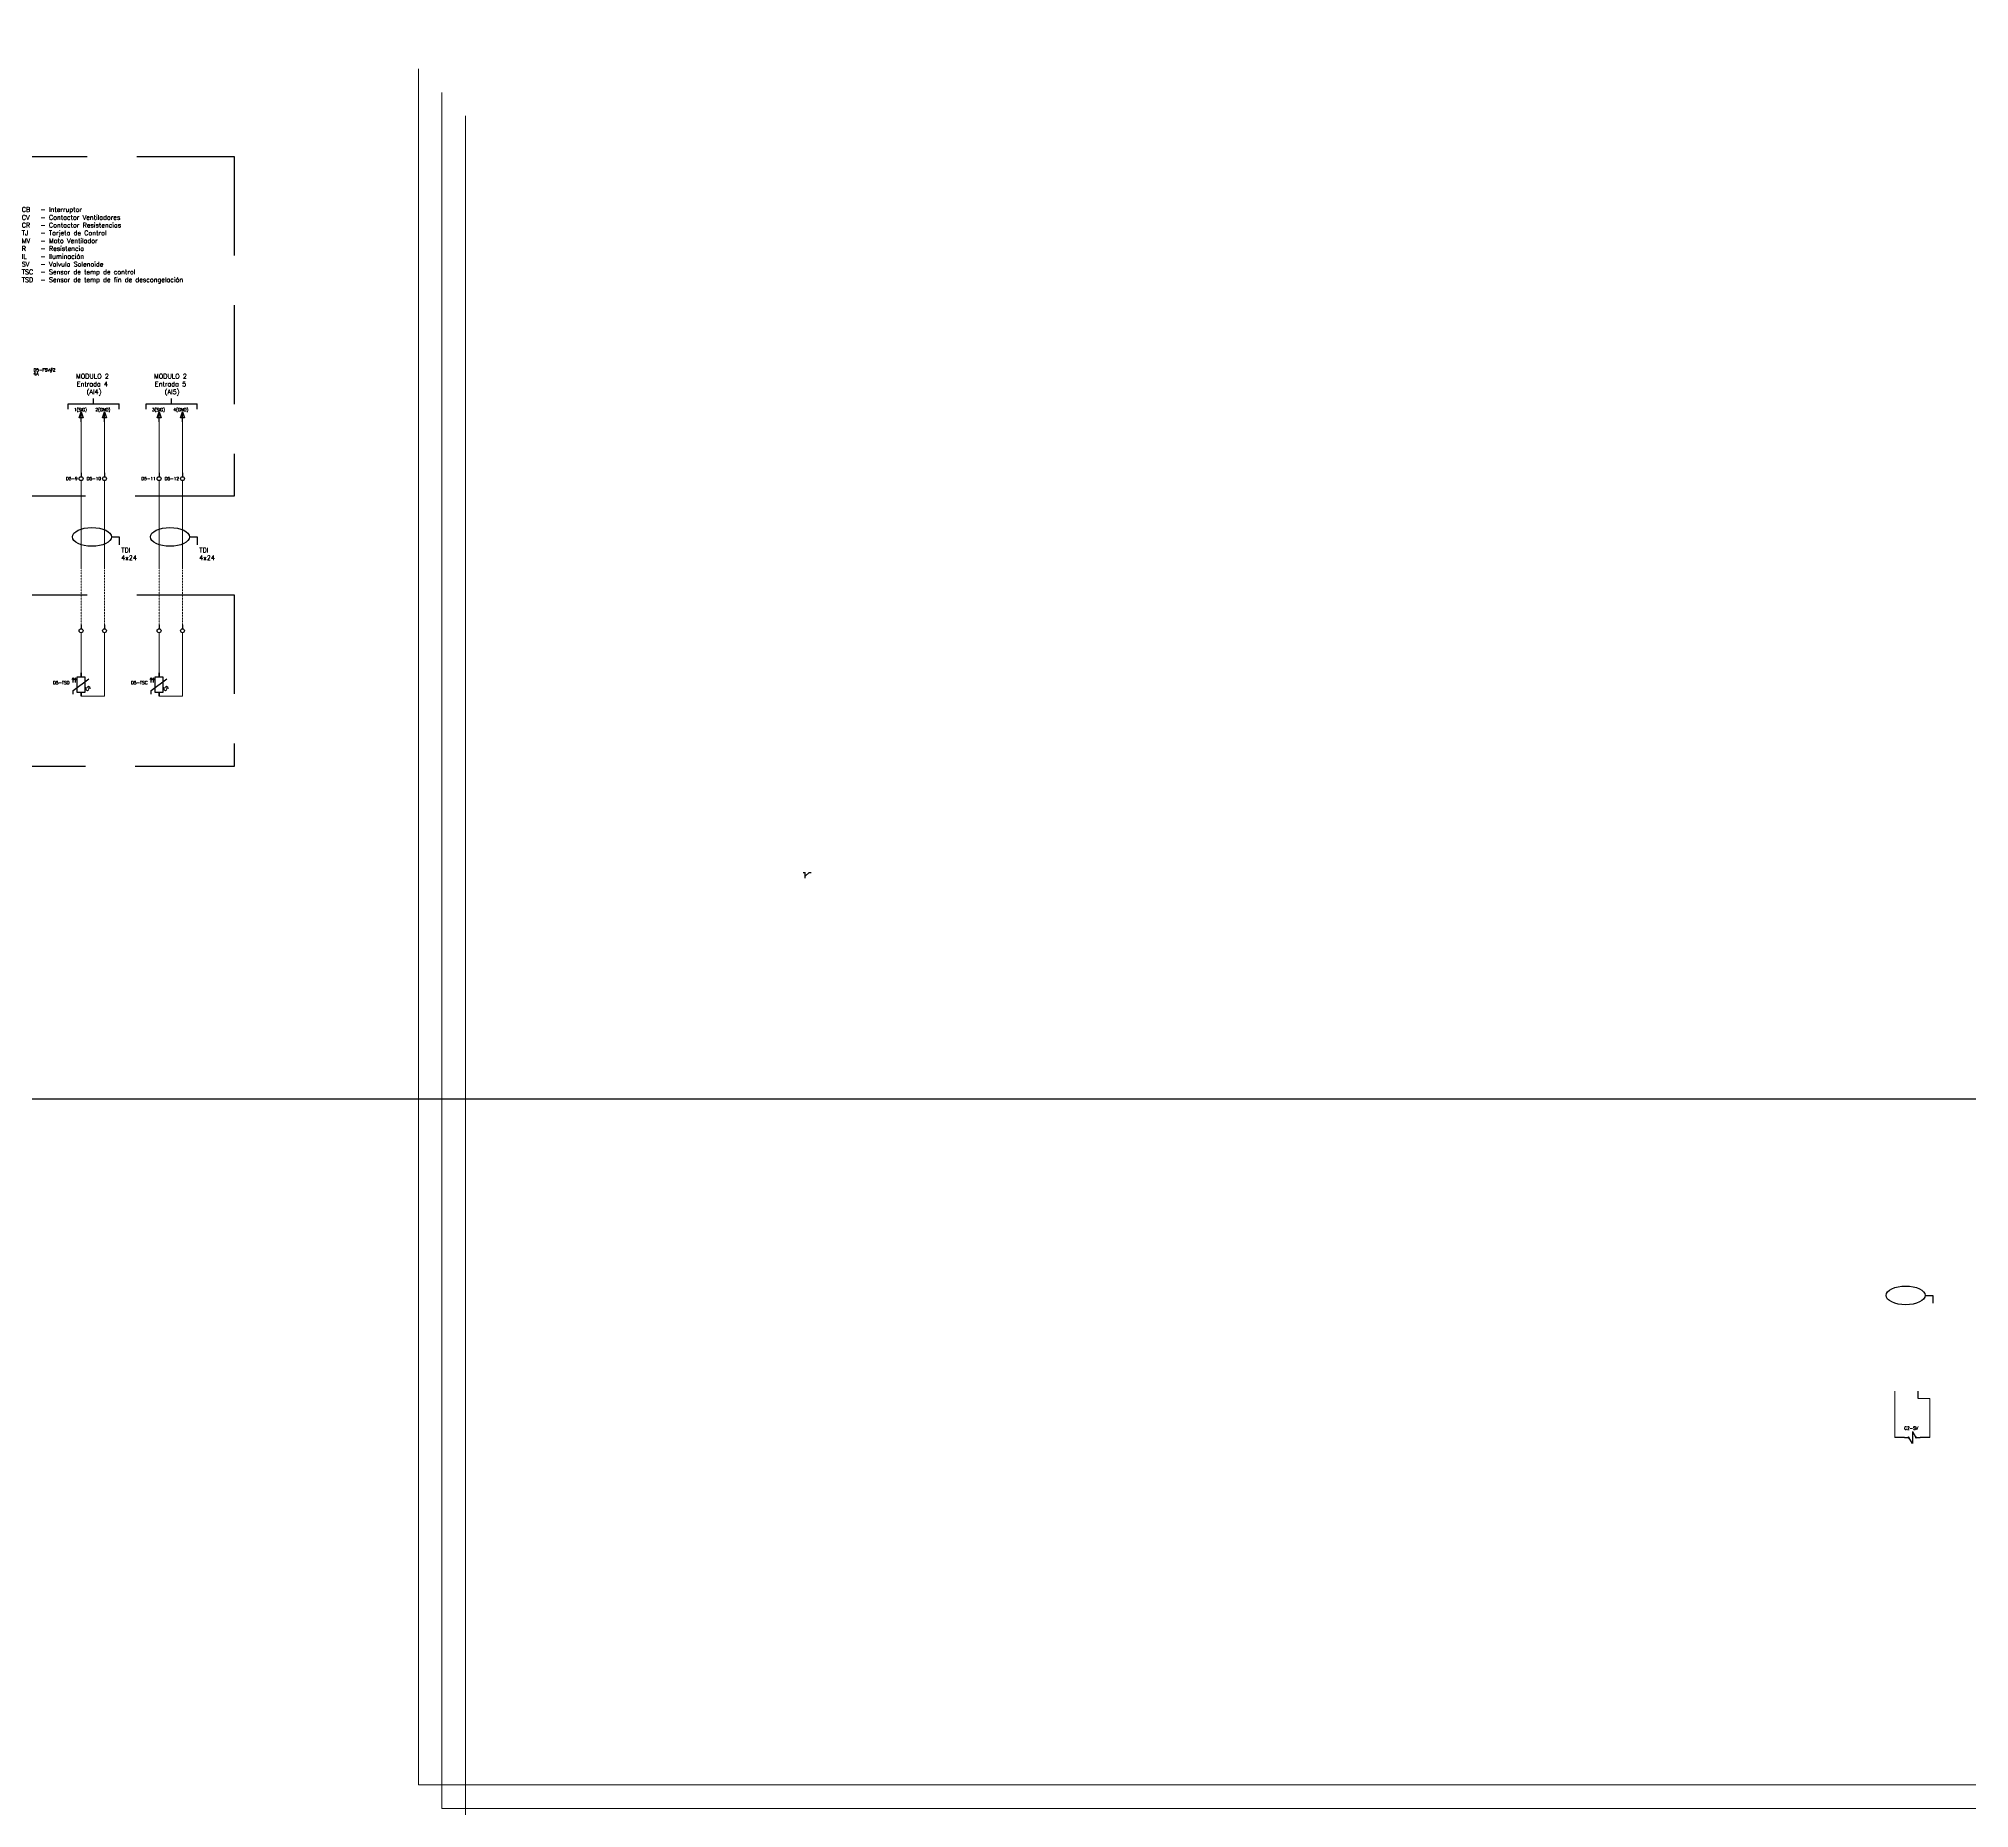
# Model space of a CAD drawing. Header units: inches. Extents: x 75782 to 87231, y -34126 to -18655.
# Drawn here: x 79646 to 82121, y -31289 to -29020 of the extents above; entities that cross this region are included whole.
import ezdxf
from ezdxf.enums import TextEntityAlignment as Align

# ---------------------------------------------------------------- set-up
doc = ezdxf.new("R2010")
doc.units = ezdxf.units.IN
doc.header["$MEASUREMENT"] = 0
doc.linetypes.add('DASHED', pattern=[19.05, 12.7, -6.35])
doc.linetypes.add('EPLANLINE7', pattern=[0])
for name, color, linetype, lineweight in [('A-Cable Belden', 9, 'Continuous', 18), ('A-Cables 220V', 6, 'Continuous', 18), ('SYMBOL', 2, 'Continuous', 25)]:
    doc.layers.add(name, color=color, linetype=linetype, lineweight=lineweight)
doc.layers.add('TEXTOS', color=7, linetype='Continuous')
doc.styles.get("Standard").update_dxf_attribs({"font": 'ROMANS.SHX'})

# ---------------------------------------------------------------- blocks, each defined once
blk = doc.blocks.new('Temperature sensor')
for p, q in [((-10, -22.5), (10, -7.5)), ((-10, -27.5), (-10, -22.5))]:
    blk.add_line(p, q)
for points in [[(0, 0), (0, 0), (0, -5), (0, -5)], [(-5, -5), (5, -5), (5, -25), (-5, -25)], [(0, -30), (0, -30), (0, -25), (0, -25)]]:
    blk.add_lwpolyline(points, close=True)
at = {"layer": 'SYMBOL', "color": 0, "linetype": 'EPLANLINE7', "lineweight": 25}
for p, q in [((-10.4, -6.5), (-11.9, -8.9)), ((-10.4, -6.5), (-10.4, -12.5)), ((-10.4, -6.5), (-8.9, -8.9)), ((-7.4, -6.5), (-7.4, -12.5))]:
    blk.add_line(p, q, dxfattribs=at)
at = {"layer": 'SYMBOL', "color": 0, "linetype": 'EPLANLINE7', "lineweight": 13}
for p, q in [((-7.4, -6.5), (-8.9, -8.9)), ((-7.4, -6.5), (-5.9, -8.9)), ((-7.4, -12.5), (-7.4, -12.5)), ((-7.4, -12.5), (-7.4, -12.5)), ((6.6, -18.3), (6.6, -21.9)), ((6.6, -21.9), (8.1, -23.1)), ((9.6, -17.1), (8.1, -18.3)), ((8.1, -18.3), (9.6, -19.5)), ((8.1, -23.1), (9.6, -21.9)), ((11.1, -18.3), (9.6, -17.1)), ((9.6, -21.9), (11.1, -18.3)), ((9.6, -19.5), (12.6, -19.5))]:
    blk.add_line(p, q, dxfattribs=at)
at = {"flags": 4}
blk.add_attdef('NAME', text='', height=4, dxfattribs=at).set_placement((-14.8, -14.6), align=Align.RIGHT)
blk = doc.blocks.new('fusible1')
at = {"color": 0, "ltscale": 0.1}
for p, q in [((45821, 2917.9), (45821, 2937.9)), ((45821, 2937.9), (45831, 2937.9)), ((45821, 2933.9), (45831, 2933.9)), ((45831, 2921.9), (45821, 2921.9)), ((45831, 2937.9), (45831, 2917.9)), ((45821, 2917.9), (45831, 2917.9))]:
    blk.add_line(p, q, dxfattribs=at)
at = {"flags": 4}
for p in [(45834.9, 2927.9), (45834.9, 2922.9)]:
    blk.add_attdef('NAME', p, '', height=4, dxfattribs=at)
blk = doc.blocks.new('Borne - arriba')
blk.add_line((0, 0), (0, -5))
blk.add_circle((0, -7.5), 2.5)
at = {"flags": 4}
blk.add_attdef('NAME', text='', height=4, dxfattribs=at).set_placement((-4.4, -9.3), align=Align.RIGHT)
blk.add_attdef('#', (4.6, -8.9), '', height=3, dxfattribs=at)
blk = doc.blocks.new('Arrow-up')
for p, q in [((-2.5, 5), (0, 12.5)), ((2.5, 5), (-2.5, 5)), ((0, 0), (0, 12.5)), ((0, 12.5), (2.5, 5))]:
    blk.add_line(p, q)
at = {"flags": 4}
blk.add_attdef('NAME', text='', height=4, dxfattribs=at).set_placement((7.5, 13.5), align=Align.RIGHT)
blk = doc.blocks.new('Solenoid Coil')
for p, q in [((0, 0), (4.3, 0)), ((10, -7.5), (5.7, 0)), ((10, 7.5), (10, -7.5)), ((10, 7.5), (14.3, 0)), ((15.7, 0), (20, 0))]:
    blk.add_line(p, q)
for centre in [(5, 0), (15, 0)]:
    blk.add_circle(centre, 0.704)
at = {"flags": 4}
for tag, height, p in [('NAME', 4, (17.5, 10)), ('PAGE', 3, (15, -17.5))]:
    blk.add_attdef(tag, text='', height=height, dxfattribs=at).set_placement(p, align=Align.RIGHT)
blk = doc.blocks.new('derivación inferior')
for p, q in [((-2.5, 0), (0, 0)), ((0, -7.5), (0, 0)), ((0, -5), (5, 0)), ((5, 0), (7.5, 0))]:
    blk.add_line(p, q)

msp = doc.modelspace()

# ---------------------------------------------------------------- linework, layer by layer
at = {"ltscale": 0.1}
for p, q in [((79683.7, -29494.9), (79683.7, -29488.2)), ((79683.7, -29488.2), (79749.3, -29488.2)), ((79716.5, -29488.2), (79716.5, -29481.4)), ((79749.3, -29494.9), (79749.3, -29488.2)), ((79783.7, -29494.9), (79783.7, -29488.2)), ((79783.7, -29488.2), (79849.3, -29488.2)), ((79816.5, -29488.2), (79816.5, -29481.4)), ((79849.3, -29494.9), (79849.3, -29488.2)), ((79739.3, -29658.8), (79749.3, -29658.8)), ((79749.3, -29658.8), (79749.3, -29668.8)), ((79839.3, -29658.8), (79849.3, -29658.8)), ((79849.3, -29658.8), (79849.3, -29668.8)), ((82064, -30631.2), (82074, -30631.2)), ((82064, -30631.2), (82074, -30631.2)), ((82074, -30631.2), (82074, -30641.2)), ((82074, -30631.2), (82074, -30641.2)), ((82055.1, -30763.4), (82055.1, -30754.1))]:
    msp.add_line(p, q, dxfattribs=at)
for p, q in [((79700.4, -29771.6), (79700.4, -29776.6)), ((79730.4, -29771.6), (79730.4, -29776.6)), ((79800.4, -29771.6), (79800.4, -29776.6)), ((79830.4, -29771.6), (79830.4, -29776.6)), ((82037.6, -30813.4), (82025.1, -30813.4)), ((82070.1, -30813.4), (82057.6, -30813.4))]:
    msp.add_line(p, q)
msp.add_lwpolyline([(75782.1, -27392.9), (85106.4, -27392.9), (85106.4, -30379.5), (75782.1, -30379.5)], close=True, dxfattribs=at)
msp.add_lwpolyline([(75782.1, -27392.9), (85106.4, -27392.9), (85106.4, -30379.5), (75782.1, -30379.5)], close=True, dxfattribs=at)
at = {"linetype": 'DASHED', "ltscale": 10}
for points in [[(79009.7, -29171.1), (79896.6, -29171.1), (79896.6, -29606.4), (79009.7, -29606.4)], [(79009.7, -29733), (79896.6, -29733), (79896.6, -29953.3), (79009.7, -29953.3)]]:
    msp.add_lwpolyline(points, close=True, dxfattribs=at)
for centre in [(79700.4, -29779.1), (79730.4, -29779.1), (79800.4, -29779.1), (79830.4, -29779.1)]:
    msp.add_circle(centre, 2.5)
at = {"ltscale": 0.1}
for centre in [(79714.3, -29658.8), (79814.3, -29658.8), (82039, -30631.2)]:
    msp.add_ellipse(centre, major_axis=(-25, 0), ratio=0.48, dxfattribs=at)
at = {"layer": 'A-Cable Belden'}
for p, q in [((79700.4, -29581.6), (79700.4, -29511.1)), ((79730.4, -29511.1), (79730.4, -29581.6)), ((79800.4, -29581.6), (79800.4, -29511.1)), ((79830.4, -29511.1), (79830.4, -29581.6)), ((79700.4, -29698.6), (79700.4, -29586.6)), ((79730.4, -29586.6), (79730.4, -29698.6)), ((79800.4, -29698.6), (79800.4, -29586.6)), ((79830.4, -29586.6), (79830.4, -29698.6)), ((79700.4, -29833.1), (79700.4, -29781.6)), ((79730.4, -29781.6), (79730.4, -29863.1)), ((79800.4, -29835.6), (79800.4, -29781.6)), ((79830.4, -29781.6), (79830.4, -29863.1)), ((79730.4, -29863.1), (79700.4, -29863.1)), ((79830.4, -29863.1), (79800.4, -29863.1))]:
    msp.add_line(p, q, dxfattribs=at)
at = {"layer": 'A-Cable Belden', "linetype": 'DASHED', "ltscale": 0.01}
for p, q in [((79700.4, -29698.6), (79700.4, -29702.5)), ((79700.4, -29702.5), (79700.4, -29771.6)), ((79730.4, -29698.6), (79730.4, -29702.5)), ((79730.4, -29702.5), (79730.4, -29771.6)), ((79800.4, -29698.6), (79800.4, -29702.5)), ((79800.4, -29702.5), (79800.4, -29771.6)), ((79830.4, -29698.6), (79830.4, -29702.5)), ((79830.4, -29702.5), (79830.4, -29771.6))]:
    msp.add_line(p, q, dxfattribs=at)
at = {"layer": 'A-Cables 220V'}
for p, q in [((80133, -29058.9), (80133, -31258.9)), ((80163, -29088.9), (80163, -31288.9)), ((80193, -29118.9), (80193, -31318.9)), ((82025.1, -30754.1), (82025.1, -30813.4)), ((82070.1, -30763.4), (82055.1, -30763.4)), ((82070.1, -30813.4), (82070.1, -30763.4)), ((80133, -31258.9), (86791.7, -31258.9)), ((80163, -31288.9), (86791.7, -31288.9))]:
    msp.add_line(p, q, dxfattribs=at)

# ---------------------------------------------------------------- block references
ref = msp.add_blockref('fusible1', (33804.4, -32374.6))
ref.add_attrib('NAME', 'D5-FSV#2', (79639.4, -29446.7), dxfattribs={"height": 4})
ref.add_attrib('NAME', '4A', (79639.4, -29451.7), dxfattribs={"height": 4})
ref = msp.add_blockref('Arrow-up', (79700.4, -29511.1))
ref.add_attrib('NAME', '1(SIG)', dxfattribs={"height": 4}).set_placement((79707.9, -29497.6), align=Align.RIGHT)
ref = msp.add_blockref('Arrow-up', (79730.4, -29511.1))
ref.add_attrib('NAME', '2(GND)', dxfattribs={"height": 4}).set_placement((79737.9, -29497.6), align=Align.RIGHT)
ref = msp.add_blockref('Arrow-up', (79800.4, -29511.1))
ref.add_attrib('NAME', '3(SIG)', dxfattribs={"height": 4}).set_placement((79807.9, -29497.6), align=Align.RIGHT)
ref = msp.add_blockref('Arrow-up', (79830.4, -29511.1))
ref.add_attrib('NAME', '4(GND)', dxfattribs={"height": 4}).set_placement((79837.9, -29497.6), align=Align.RIGHT)
ref = msp.add_blockref('Borne - arriba', (79700.4, -29576.6))
ref.add_attrib('NAME', 'D5-9', dxfattribs={"height": 4}).set_placement((79696, -29586), align=Align.RIGHT)
ref = msp.add_blockref('Borne - arriba', (79730.4, -29576.6))
ref.add_attrib('NAME', 'D5-10', dxfattribs={"height": 4}).set_placement((79726, -29586), align=Align.RIGHT)
ref = msp.add_blockref('Borne - arriba', (79800.4, -29576.6))
ref.add_attrib('NAME', 'D5-11', dxfattribs={"height": 4}).set_placement((79796, -29586), align=Align.RIGHT)
ref = msp.add_blockref('Borne - arriba', (79830.4, -29576.6))
ref.add_attrib('NAME', 'D5-12', dxfattribs={"height": 4}).set_placement((79826, -29586), align=Align.RIGHT)
ref = msp.add_blockref('Temperature sensor', (79700.4, -29833.1))
ref.add_attrib('NAME', 'D5-TSD', dxfattribs={"height": 4}).set_placement((79685.6, -29847.7), align=Align.RIGHT)
ref = msp.add_blockref('Temperature sensor', (79800.4, -29833.1))
ref.add_attrib('NAME', 'D5-TSC', dxfattribs={"height": 4}).set_placement((79785.6, -29847.7), align=Align.RIGHT)
msp.add_blockref('derivación inferior', (80628.5, -30088.9))
ref = msp.add_blockref('Solenoid Coil', (82037.6, -30813.4))
ref.add_attrib('NAME', 'C2-SV', dxfattribs={"height": 4}).set_placement((82055.1, -30803.4), align=Align.RIGHT)

# ---------------------------------------------------------------- texts
at = {"layer": 'TEXTOS', "char_height": 6, "attachment_point": 1}
for s, width, insert in [('CB^I- Interruptor\\PCV^I- Contactor Ventiladores\\PCR^I- Contactor Resistencias\\PTJ^I- Tarjeta de Control\\PMV^I- Moto Ventilador\\PR^I- Resistencia\\PIL^I- Iluminación\\PSV^I- Valvula Solenoide\\PTSC^I- Sensor de temp de control\\PTSD^I- Sensor de temp de fin de descongelación', 252.141, (79624.4, -29236.1)), ('\\pi102.93;MODULO 2\\P\\pi103.93;Entrada 4\\P\\pi116.64;(AI4)', 252.141, (79590.9, -29449.8)), ('\\pi102.93;MODULO 2\\P\\pi104.07;Entrada 5\\P\\pi116.64;(AI5)', 252.141, (79690.9, -29449.8)), ('TDI\\P4x24', 128.511, (79752, -29672.6)), ('TDI\\P4x24', 128.511, (79852, -29672.6))]:
    msp.add_mtext_dynamic_manual_height_columns(s, width=width, gutter_width=1250, heights=[0], dxfattribs=dict(at, insert=insert))

doc.saveas('drawing.dxf')
